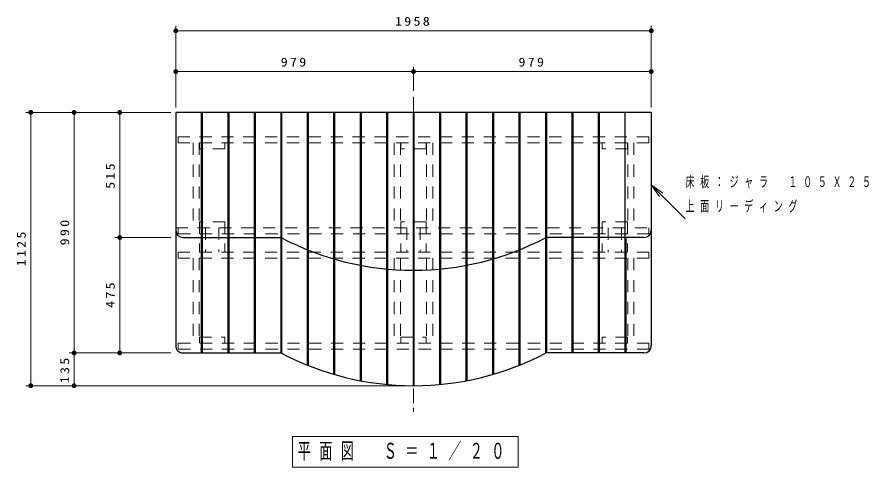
# Model space of a CAD drawing. Units: millimetres on the paper, scale 1:20. Extents: x -360 to 12, y -38 to 241.
# Drawn here: x -327.1 to -152.7, y 148.4 to 241.1 of the extents above; entities that cross this region are included whole.
import ezdxf

# ---------------------------------------------------------------- set-up
doc = ezdxf.new("R2010")
doc.units = ezdxf.units.MM
doc.linetypes.add('USER1', pattern=[4.5, 2.5, -2])
doc.linetypes.add('USER2', pattern=[6, 3, -1, 1, -1])
doc.layers.add('CLASS1', color=7, linetype='Continuous', lineweight=13)
doc.styles.add('ＭＳ ゴシック', font='')
doc.styles.get('ＭＳ ゴシック').set_extended_font_data('MS Gothic')

# ---------------------------------------------------------------- blocks, each defined once
blk = doc.blocks.new('filled_dot')
at = {"color": 0, "linetype": 'Continuous', "lineweight": -2, "const_width": 1.25}
blk.add_lwpolyline([(-0.625, 0, 1), (0.625, 0, 1)], format="xyb", close=True, dxfattribs=at)
blk = doc.blocks.new('open_arrow')
at = {"color": 0, "linetype": 'Continuous', "lineweight": -2}
blk.add_lwpolyline([(7.5, 1.25), (0, 0), (7.5, -1.25)], dxfattribs=at)

msp = doc.modelspace()

# ---------------------------------------------------------------- linework, layer by layer
at = {"layer": 'CLASS1'}
for p, q in [((-294.37, 222.436), (-294.37, 239.242)), ((-196.47, 222.436), (-196.47, 239.242)), ((-294.37, 238.242), (-196.47, 238.242)), ((-245.42, 225.858), (-245.42, 230.847)), ((-294.37, 229.847), (-245.42, 229.847)), ((-245.42, 229.847), (-196.47, 229.847)), ((-295.37, 221.436), (-325.228, 221.436)), ((-324.228, 165.184), (-324.228, 221.436)), ((-295.37, 221.436), (-316.292, 221.436)), ((-315.292, 171.936), (-315.292, 221.436)), ((-295.37, 221.436), (-306.906, 221.436)), ((-305.906, 195.687), (-305.906, 221.436)), ((-196.568, 206.608), (-189.497, 199.537)), ((-295.37, 195.687), (-306.906, 195.687)), ((-305.906, 171.936), (-305.906, 195.687)), ((-295.37, 171.936), (-316.292, 171.936)), ((-315.292, 165.184), (-315.292, 171.936)), ((-295.37, 171.936), (-306.906, 171.936)), ((-246.42, 165.184), (-325.228, 165.184)), ((-246.42, 165.184), (-316.292, 165.184)), ((-223.867, 154.746), (-270.367, 154.746)), ((-270.367, 154.746), (-270.367, 148.446)), ((-223.867, 148.446), (-223.867, 154.746)), ((-270.367, 148.446), (-223.867, 148.446))]:
    msp.add_line(p, q, dxfattribs=at)
at = {"layer": 'CLASS1', "color": 32, "linetype": 'USER2'}
msp.add_line((-245.42, 224.608), (-245.42, 159.801), dxfattribs=at)
at = {"layer": 'CLASS1', "color": 32, "lineweight": 25}
for p, q in [((-196.47, 221.436), (-294.37, 221.436)), ((-294.37, 221.436), (-294.37, 173.436)), ((-289.12, 221.436), (-289.12, 171.936)), ((-288.92, 221.436), (-288.92, 171.928)), ((-283.67, 221.436), (-283.67, 171.928)), ((-283.47, 221.436), (-283.47, 171.928)), ((-278.22, 221.436), (-278.22, 171.928)), ((-278.02, 221.436), (-278.02, 171.928)), ((-272.77, 221.436), (-272.77, 171.928)), ((-272.57, 221.436), (-272.57, 171.875)), ((-267.32, 221.436), (-267.32, 169.443)), ((-267.12, 221.436), (-267.12, 169.362)), ((-261.87, 221.436), (-261.87, 167.546)), ((-261.67, 221.436), (-261.67, 167.488)), ((-256.42, 221.436), (-256.42, 166.227)), ((-256.22, 221.436), (-256.22, 166.189)), ((-250.97, 221.436), (-250.97, 165.446)), ((-250.77, 221.436), (-250.77, 165.427)), ((-245.52, 221.436), (-245.52, 165.182)), ((-245.32, 221.436), (-245.32, 165.182)), ((-240.07, 221.436), (-240.07, 165.427)), ((-239.87, 221.436), (-239.87, 165.446)), ((-234.62, 221.436), (-234.62, 166.189)), ((-234.42, 221.436), (-234.42, 166.227)), ((-229.17, 221.436), (-229.17, 167.488)), ((-228.97, 221.436), (-228.97, 167.546)), ((-223.72, 221.436), (-223.72, 169.362)), ((-223.52, 221.436), (-223.52, 169.443)), ((-218.27, 221.436), (-218.27, 171.883)), ((-218.07, 221.436), (-218.07, 171.936)), ((-212.82, 221.436), (-212.82, 171.936)), ((-212.62, 221.436), (-212.62, 171.936)), ((-207.37, 221.436), (-207.37, 171.936)), ((-207.17, 221.436), (-207.17, 171.936)), ((-201.92, 221.436), (-201.92, 171.936)), ((-196.47, 221.436), (-196.47, 173.436)), ((-292.87, 195.687), (-272.77, 195.687)), ((-197.97, 195.687), (-218.07, 195.687)), ((-201.72, 195.687), (-201.72, 171.928)), ((-292.87, 171.936), (-272.77, 171.936)), ((-197.97, 171.936), (-218.07, 171.936))]:
    msp.add_line(p, q, dxfattribs=at)
at = {"layer": 'CLASS1', "linetype": 'USER1'}
for p, q in [((-196.97, 216.436), (-293.87, 216.436)), ((-293.87, 216.436), (-293.87, 215.186)), ((-196.97, 216.436), (-196.97, 215.186)), ((-196.97, 215.186), (-293.87, 215.186)), ((-290.77, 215.186), (-290.77, 197.686)), ((-289.52, 215.186), (-289.52, 197.686)), ((-289.495, 213.936), (-289.495, 215.186)), ((-284.245, 213.936), (-284.245, 215.186)), ((-249.37, 215.186), (-249.37, 197.686)), ((-248.12, 215.186), (-248.12, 197.686)), ((-248.07, 215.186), (-248.07, 197.686)), ((-248.045, 213.936), (-248.045, 215.186)), ((-242.795, 213.936), (-242.795, 215.186)), ((-242.77, 215.186), (-242.77, 197.686)), ((-242.72, 215.186), (-242.72, 197.686)), ((-241.47, 215.186), (-241.47, 197.686)), ((-206.595, 213.936), (-206.595, 215.186)), ((-201.345, 213.936), (-201.345, 215.186)), ((-201.32, 215.186), (-201.32, 197.686)), ((-200.07, 215.186), (-200.07, 197.686)), ((-284.245, 213.936), (-289.495, 213.936)), ((-242.795, 213.936), (-248.045, 213.936)), ((-201.345, 213.936), (-206.595, 213.936)), ((-289.495, 198.936), (-289.495, 192.686)), ((-284.245, 198.936), (-289.495, 198.936)), ((-284.245, 198.936), (-284.245, 192.686)), ((-248.045, 198.936), (-248.045, 192.686)), ((-242.795, 198.932), (-248.045, 198.932)), ((-242.795, 198.936), (-242.795, 192.686)), ((-206.595, 198.936), (-206.595, 192.686)), ((-201.345, 198.936), (-206.595, 198.936)), ((-201.345, 198.936), (-201.345, 192.686)), ((-293.87, 197.686), (-293.87, 196.436)), ((-288.245, 197.689), (-288.245, 192.689)), ((-285.495, 197.689), (-285.495, 192.689)), ((-246.795, 197.686), (-246.795, 192.686)), ((-244.045, 197.686), (-244.045, 192.686)), ((-205.345, 197.686), (-205.345, 192.686)), ((-202.595, 197.686), (-202.595, 192.686)), ((-196.97, 197.686), (-196.97, 196.436)), ((-293.87, 196.436), (-196.97, 196.436)), ((-293.87, 192.686), (-293.87, 191.436)), ((-196.97, 192.686), (-293.87, 192.686)), ((-196.97, 192.686), (-196.97, 191.436)), ((-196.97, 191.436), (-293.87, 191.436)), ((-290.77, 191.436), (-290.77, 173.936)), ((-289.52, 191.436), (-289.52, 173.936)), ((-249.37, 191.436), (-249.37, 173.936)), ((-248.12, 191.436), (-248.12, 173.936)), ((-248.07, 191.436), (-248.07, 173.936)), ((-242.77, 191.436), (-242.77, 173.936)), ((-242.72, 191.436), (-242.72, 173.936)), ((-241.47, 191.436), (-241.47, 173.936)), ((-201.32, 191.436), (-201.32, 173.936)), ((-200.07, 191.436), (-200.07, 173.936)), ((-289.495, 175.186), (-289.495, 173.936)), ((-289.495, 175.186), (-284.245, 175.186)), ((-284.245, 175.186), (-284.245, 173.936)), ((-248.045, 175.186), (-248.045, 173.936)), ((-248.045, 175.186), (-242.795, 175.186)), ((-242.795, 175.186), (-242.795, 173.936)), ((-206.595, 175.186), (-206.595, 173.936)), ((-201.345, 175.186), (-206.595, 175.186)), ((-201.345, 175.186), (-201.345, 173.936)), ((-293.87, 173.936), (-293.87, 172.686)), ((-293.87, 173.936), (-196.97, 173.936)), ((-293.87, 172.686), (-196.97, 172.686)), ((-196.97, 173.936), (-196.97, 172.686))]:
    msp.add_line(p, q, dxfattribs=at)
at = {"layer": 'CLASS1', "color": 32, "linetype": 'USER1'}
msp.add_line((-294.37, 197.686), (-196.47, 197.686), dxfattribs=at)
at = {"layer": 'CLASS1', "color": 32, "lineweight": 25}
for centre, radius, start, end in [((-292.87, 197.187), 1.5, 180, 270), ((-197.97, 197.187), 1.5, 270, 0), ((-245.42, 247.344), 58.409, 242.3009, 270), ((-245.42, 247.344), 58.409, 270, 297.69911), ((-292.87, 173.436), 1.5, 179.99999, 270), ((-197.97, 173.436), 1.5, 270, 0), ((-245.42, 223.593), 58.409, 242.3009, 270), ((-245.42, 223.593), 58.409, 270, 297.69911)]:
    msp.add_arc(centre, radius, start, end, dxfattribs=at)

# ---------------------------------------------------------------- block references
at = {"layer": 'CLASS1', "xscale": 0.4, "yscale": 0.4}
for p in [(-294.37, 238.242), (-294.37, 229.847)]:
    msp.add_blockref('filled_dot', p, dxfattribs=at)
for name, p, rotation in [('filled_dot', (-196.47, 238.242), 180), ('filled_dot', (-245.42, 229.847), 180), ('filled_dot', (-196.47, 229.847), 180), ('filled_dot', (-324.228, 221.436), 270), ('filled_dot', (-315.292, 221.436), 270), ('filled_dot', (-305.906, 221.436), 270), ('open_arrow', (-196.568, 206.608), 315), ('filled_dot', (-305.906, 195.687), 90), ('filled_dot', (-305.906, 195.687), 270), ('filled_dot', (-315.292, 171.936), 270), ('filled_dot', (-315.292, 171.936), 90), ('filled_dot', (-305.906, 171.936), 90), ('filled_dot', (-324.228, 165.184), 90), ('filled_dot', (-315.292, 165.184), 90)]:
    msp.add_blockref(name, p, dxfattribs=dict(at, rotation=rotation))

# ---------------------------------------------------------------- texts
at = {"layer": 'CLASS1', "style": 'ＭＳ ゴシック'}
for s, insert, char_height, attachment_point in [('\\T1.33;\\W1.15;1958', (-245.42, 239.242), 1.833, 8), ('\\T1.33;\\W1.15;979', (-269.895, 230.847), 1.833, 8), ('\\T1.33;\\W1.15;979', (-220.945, 230.847), 1.833, 8), ('\\T1.64;\\W0.6;床板：ジャラ\u3000１０５Ｘ２５', (-189.426, 207.037), 2.199, 4), ('\\T1.64;\\W0.6;上面リーディング', (-189.426, 202.037), 2.199, 4), ('\\T1.64;\\W0.6;平面図\u3000Ｓ＝１／２０', (-247.117, 151.596), 3.299, 5)]:
    msp.add_mtext(s, dxfattribs=dict(at, insert=insert, char_height=char_height, attachment_point=attachment_point))
at = {"layer": 'CLASS1', "char_height": 1.833, "attachment_point": 8, "rotation": 90, "style": 'ＭＳ ゴシック'}
for s, insert in [('\\T1.33;\\W1.15;515', (-306.906, 208.561)), ('\\T1.33;\\W1.15;990', (-316.292, 196.936)), ('\\T1.33;\\W1.15;1125', (-325.228, 193.56)), ('\\T1.33;\\W1.15;475', (-306.906, 184.061)), ('\\T1.33;\\W1.15;135', (-316.292, 168.56))]:
    msp.add_mtext(s, dxfattribs=dict(at, insert=insert))

doc.saveas('drawing.dxf')
